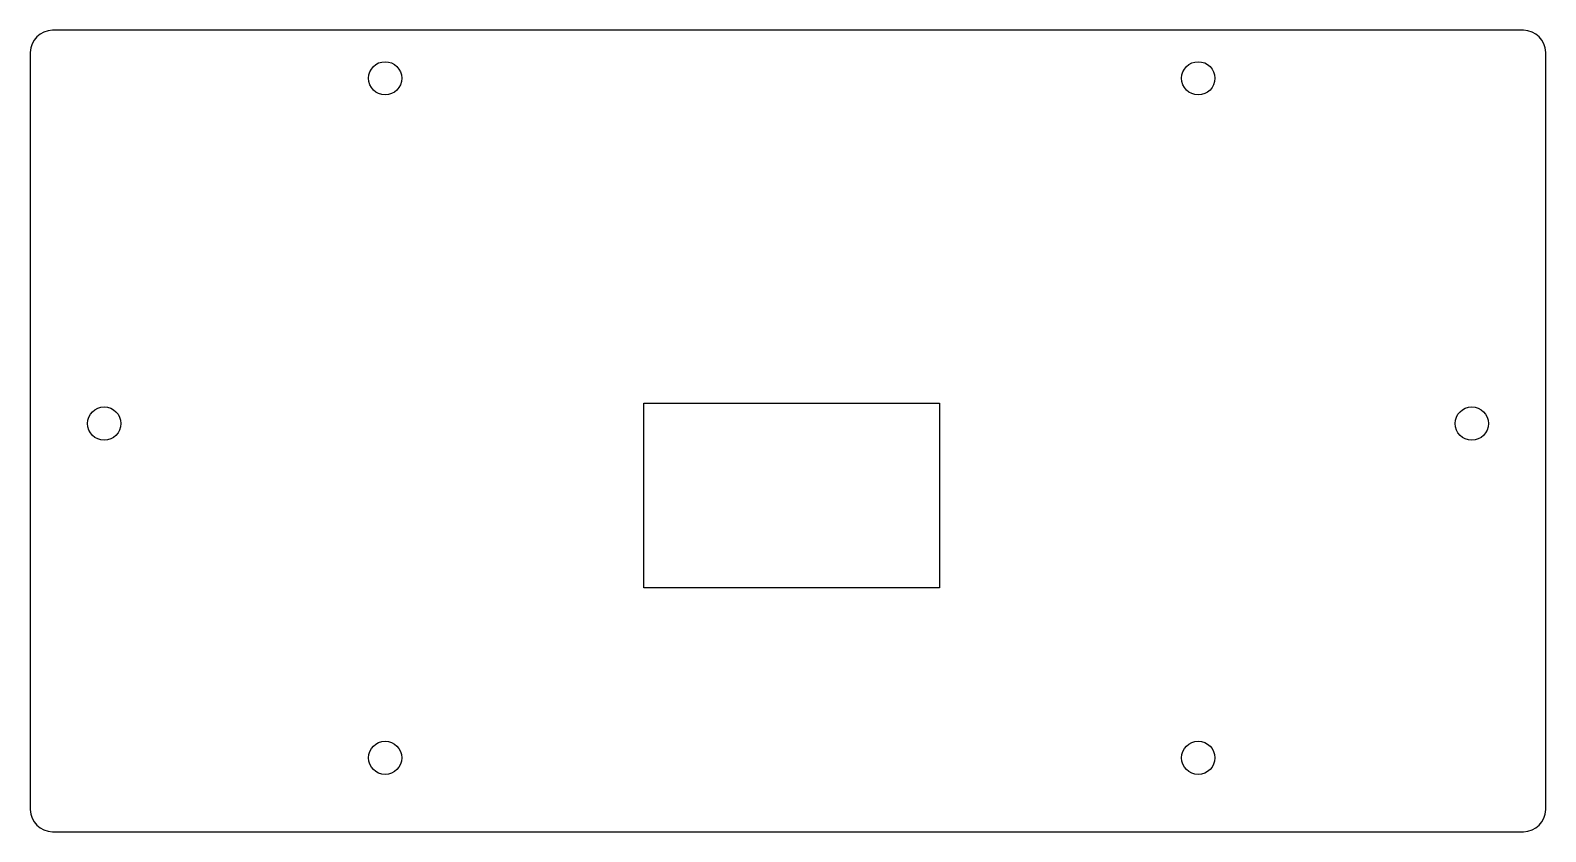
# Model space of a CAD drawing. Header units: millimetres. Extents: x 422 to 627, y 62 to 170.
import ezdxf

# ---------------------------------------------------------------- set-up
doc = ezdxf.new("R2010")
doc.units = ezdxf.units.MM
doc.layers.add('CUT', color=7, linetype='Continuous')

msp = doc.modelspace()

# ---------------------------------------------------------------- linework, layer by layer
at = {"layer": 'CUT'}
for p, q in [((624, 170, 0.5), (425, 170, 0.5)), ((422, 167, 0.5), (422, 64.5, 0.5)), ((627, 64.5, 0.5), (627, 167, 0.5)), ((505, 94.5, 0.5), (505, 119.5, 0.5)), ((505, 119.5, 0.5), (545, 119.5, 0.5)), ((545, 119.5, 0.5), (545, 94.5, 0.5)), ((545, 94.5, 0.5), (505, 94.5, 0.5)), ((425, 61.5, 0.5), (624, 61.5, 0.5))]:
    msp.add_line(p, q, dxfattribs=at)
for centre in [(470, 163.5, 0.5), (580, 163.5, 0.5), (432, 116.75, 0.5), (617, 116.75, 0.5), (470, 71.5, 0.5), (580, 71.5, 0.5)]:
    msp.add_circle(centre, 2.25, dxfattribs=at)
for centre, start, end in [((425, 167, 0.5), 90, 180), ((624, 167, 0.5), 0, 90), ((425, 64.5, 0.5), 180, 270), ((624, 64.5, 0.5), -90, 0)]:
    msp.add_arc(centre, 3, start, end, dxfattribs=at)

doc.saveas('drawing.dxf')
